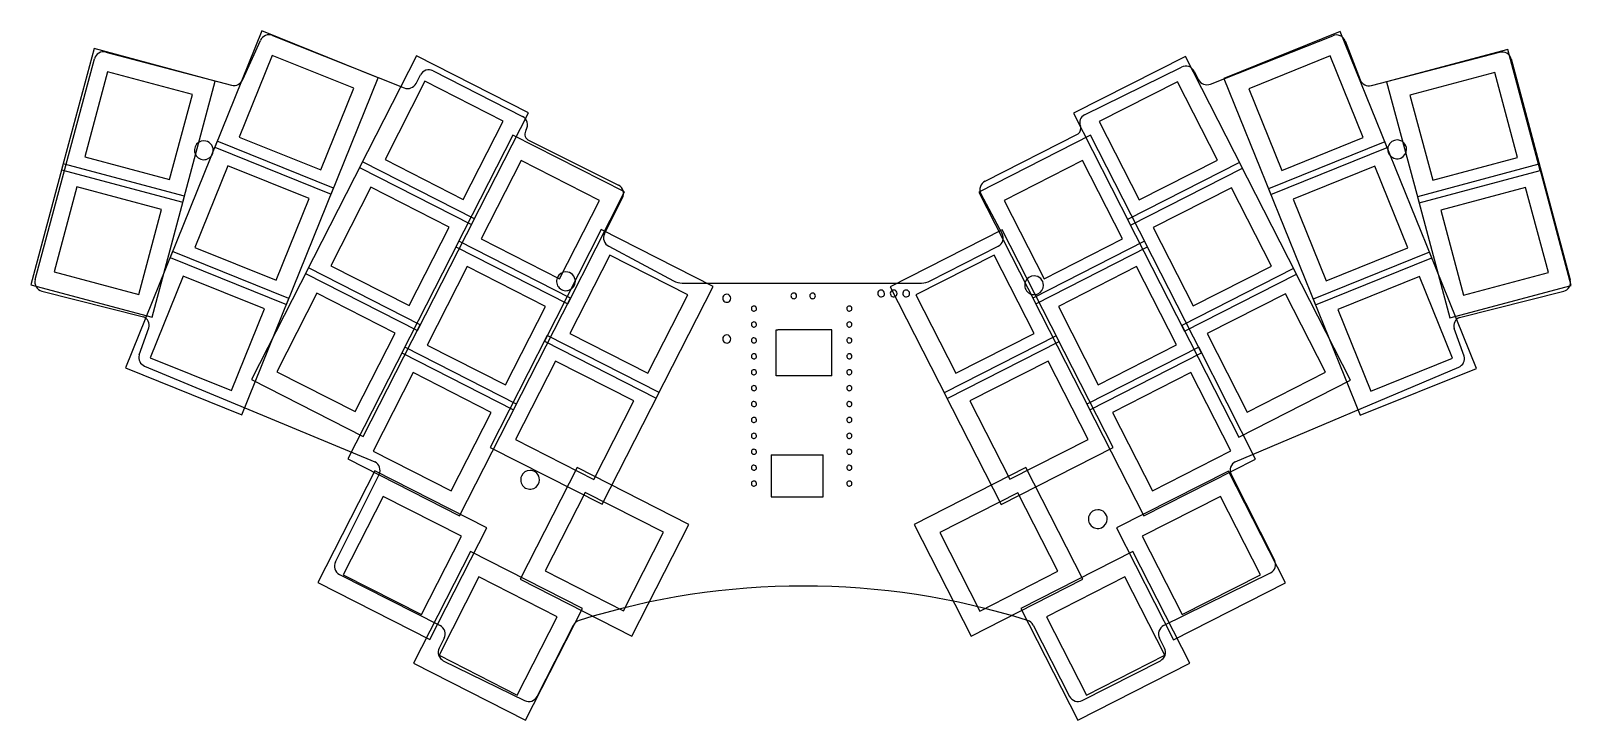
# Model space of a CAD drawing. Header units: millimetres. Extents: x 6 to 252, y 8 to 118.
import ezdxf

# ---------------------------------------------------------------- set-up
doc = ezdxf.new("R2010")
doc.units = ezdxf.units.MM
doc.layers.get('0').update_dxf_attribs({"linetype": 'CONTINUOUS'})

msp = doc.modelspace()

# ---------------------------------------------------------------- linework, layer by layer
at = {"color": 7}
for p, q in [((43.2129, 117.6387), (35.7132, 99.0764)), ((40.1875, 109.8445), (42.9996, 116.0625)), ((61.7751, 110.139), (43.2129, 117.6387)), ((44.9523, 116.8913), (65.9355, 108.5285)), ((194.5315, 109.1223), (214.064, 116.8563)), ((215.2494, 117.5389), (196.6872, 110.0393)), ((222.749, 98.9767), (215.2494, 117.5389)), ((216.0167, 116.0274), (218.4239, 109.8022)), ((7.075, 77.9163), (16.5219, 113.1726)), ((16.4722, 114.7831), (11.2906, 95.4452)), ((35.81, 109.6015), (16.4722, 114.7831)), ((18.359, 114.2332), (38.4085, 108.9575)), ((44.9002, 113.6998), (39.637, 100.6728)), ((57.89, 108.4515), (44.9002, 113.6998)), ((67.9173, 113.6517), (58.8284, 95.8138)), ((85.7553, 104.5628), (67.9173, 113.6517)), ((190.5469, 113.5476), (172.709, 104.4587)), ((199.6358, 95.7096), (190.5469, 113.5476)), ((213.627, 113.6262), (200.6371, 108.378)), ((218.8902, 100.5993), (213.627, 113.6262)), ((220.2029, 108.9153), (240.6573, 114.1981)), ((241.9739, 114.6748), (222.636, 109.4932)), ((247.1554, 95.337), (241.9739, 114.6748)), ((242.4945, 113.1375), (251.9414, 77.8812)), ((18.627, 111.0792), (14.9906, 97.5079)), ((32.1596, 107.4531), (18.627, 111.0792)), ((67.834, 109.2383), (68.5207, 110.5862)), ((70.5382, 111.2418), (84.7943, 103.9779)), ((174.4397, 104.2144), (189.9288, 111.8355)), ((191.9463, 111.18), (192.6331, 109.8321)), ((239.8867, 110.989), (226.3541, 107.3629)), ((243.5231, 97.4177), (239.8867, 110.989)), ((30.6285, 90.2637), (35.81, 109.6015)), ((52.6268, 95.4246), (57.89, 108.4515)), ((54.2755, 91.5768), (61.7751, 110.139)), ((69.2549, 109.5808), (62.8764, 97.0621)), ((81.7379, 103.2204), (69.2549, 109.5808)), ((189.2717, 109.5084), (176.7887, 103.148)), ((195.6503, 96.9898), (189.2717, 109.5084)), ((196.6872, 110.0393), (204.1868, 91.4771)), ((200.6371, 108.378), (205.9004, 95.3511)), ((222.636, 109.4932), (227.8176, 90.1554)), ((28.5232, 93.8819), (32.1596, 107.4531)), ((226.3541, 107.3629), (229.9905, 93.7917)), ((75.3594, 90.7017), (81.7379, 103.2204)), ((76.6664, 86.7249), (85.7553, 104.5628)), ((172.709, 104.4587), (181.7979, 86.6207)), ((83.2654, 100.9871), (74.1765, 83.1492)), ((101.1034, 91.8982), (83.2654, 100.9871)), ((175.4098, 100.9621), (157.5718, 91.8732)), ((158.5875, 93.623), (173.4241, 101.2011)), ((184.4987, 83.1241), (175.4098, 100.9621)), ((176.7887, 103.148), (183.1673, 90.6293)), ((36.0956, 100.0218), (28.596, 81.4595)), ((33.9849, 100.0535), (33.9849, 100.0535)), ((35.7132, 99.0764), (54.2755, 91.5768)), ((54.6578, 92.5221), (36.0956, 100.0218)), ((39.637, 100.6728), (52.6268, 95.4246)), ((85.6593, 100.2011), (100.1099, 92.9686)), ((222.3669, 99.9224), (203.8047, 92.4228)), ((204.1868, 91.4771), (222.749, 98.9767)), ((205.9004, 95.3511), (218.8902, 100.5993)), ((229.8666, 81.3602), (222.3669, 99.9224)), ((224.3141, 100.2066), (224.3141, 100.2066)), ((11.5621, 96.4127), (6.3806, 77.0749)), ((30.9, 91.2311), (11.5621, 96.4127)), ((14.9906, 97.5079), (28.5232, 93.8819)), ((37.783, 96.0829), (32.5197, 83.0559)), ((50.7728, 90.8346), (37.783, 96.0829)), ((59.2915, 96.7226), (50.2026, 78.8847)), ((77.1294, 87.6337), (59.2915, 96.7226)), ((62.8764, 97.0621), (75.3594, 90.7017)), ((84.603, 96.9161), (78.2245, 84.3975)), ((97.086, 90.5557), (84.603, 96.9161)), ((174.1346, 96.9229), (161.6516, 90.5625)), ((180.5131, 84.4042), (174.1346, 96.9229)), ((199.1728, 96.6185), (181.3348, 87.5296)), ((183.1673, 90.6293), (195.6503, 96.9898)), ((208.2617, 78.7805), (199.1728, 96.6185)), ((220.7445, 96.0097), (207.7547, 90.7615)), ((226.0077, 82.9828), (220.7445, 96.0097)), ((246.8977, 96.3189), (227.5599, 91.1374)), ((229.9905, 93.7917), (243.5231, 97.4177)), ((252.0793, 76.9811), (246.8977, 96.3189)), ((11.2906, 95.4452), (30.6285, 90.2637)), ((58.8284, 95.8138), (76.6664, 86.7249)), ((181.7979, 86.6207), (199.6358, 95.7096)), ((227.8176, 90.1554), (247.1554, 95.337)), ((13.7169, 92.7088), (10.0805, 79.1375)), ((27.2496, 89.0827), (13.7169, 92.7088)), ((25.7184, 71.8933), (30.9, 91.2311)), ((47.1582, 73.9599), (54.6578, 92.5221)), ((60.6291, 92.6516), (54.2505, 80.133)), ((73.1121, 86.2912), (60.6291, 92.6516)), ((92.0145, 74.0603), (101.1034, 91.8982)), ((97.8985, 85.2442), (100.7655, 90.9511)), ((157.5718, 91.8732), (166.6607, 74.0352)), ((157.9319, 91.6055), (161.3307, 85.2442)), ((197.8975, 92.5793), (185.4145, 86.2189)), ((204.2761, 80.0606), (197.8975, 92.5793)), ((203.8047, 92.4228), (211.3043, 73.8606)), ((227.5599, 91.1374), (232.7414, 71.7995)), ((244.8105, 92.6331), (231.2779, 89.0071)), ((248.4469, 79.0619), (244.8105, 92.6331)), ((23.6131, 75.5115), (27.2496, 89.0827)), ((45.5096, 77.8077), (50.7728, 90.8346)), ((90.7075, 78.0371), (97.086, 90.5557)), ((161.6516, 90.5625), (168.0301, 78.0438)), ((207.7547, 90.7615), (213.0179, 77.7346)), ((231.2779, 89.0071), (234.9143, 75.4358)), ((66.7335, 73.7726), (73.1121, 86.2912)), ((68.0406, 69.7958), (77.1294, 87.6337)), ((181.3348, 87.5296), (190.4237, 69.6916)), ((185.4145, 86.2189), (191.7931, 73.7002)), ((74.6396, 84.058), (65.5507, 66.22)), ((92.4776, 74.9691), (74.6396, 84.058)), ((78.2245, 84.3975), (90.7075, 78.0371)), ((97.3816, 85.8967), (88.2928, 68.0588)), ((115.2196, 76.8078), (97.3816, 85.8967)), ((161.2936, 85.8717), (143.4556, 76.7828)), ((170.3825, 68.0337), (161.2936, 85.8717)), ((184.0356, 84.0329), (166.1977, 74.944)), ((168.0301, 78.0438), (180.5131, 84.4042)), ((193.1245, 66.195), (184.0356, 84.0329)), ((28.9778, 82.4057), (21.4782, 63.8435)), ((28.596, 81.4595), (47.1582, 73.9599)), ((47.54, 74.906), (28.9778, 82.4057)), ((32.5197, 83.0559), (45.5096, 77.8077)), ((74.1765, 83.1492), (92.0145, 74.0603)), ((98.7193, 81.8258), (92.3407, 69.3071)), ((98.554, 83.2267), (108.9121, 77.6942)), ((111.2023, 75.4653), (98.7193, 81.8258)), ((160.0183, 81.8325), (147.5353, 75.4721)), ((149.8171, 77.6942), (160.6752, 83.2267)), ((166.3969, 69.3138), (160.0183, 81.8325)), ((166.6607, 74.0352), (184.4987, 83.1241)), ((229.4845, 82.3059), (210.9222, 74.8063)), ((211.3043, 73.8606), (229.8666, 81.3602)), ((213.0179, 77.7346), (226.0077, 82.9828)), ((236.9841, 63.7437), (229.4845, 82.3059)), ((10.0805, 79.1375), (23.6131, 75.5115)), ((50.6657, 79.7935), (41.5768, 61.9555)), ((50.2026, 78.8847), (68.0406, 69.7958)), ((68.5036, 70.7046), (50.6657, 79.7935)), ((54.2505, 80.133), (66.7335, 73.7726)), ((75.9772, 79.987), (69.5987, 67.4684)), ((88.4602, 73.6266), (75.9772, 79.987)), ((91.7364, 79.1405), (91.7364, 79.1405)), ((182.7604, 79.9937), (170.2774, 73.6333)), ((189.1389, 67.4751), (182.7604, 79.9937)), ((207.7986, 79.6893), (189.9606, 70.6005)), ((190.4237, 69.6916), (208.2617, 78.7805)), ((191.7931, 73.7002), (204.2761, 80.0606)), ((216.8875, 61.8514), (207.7986, 79.6893)), ((234.9143, 75.4358), (248.4469, 79.0619)), ((6.3806, 77.0749), (25.7184, 71.8933)), ((30.6651, 78.4668), (25.4019, 65.4398)), ((43.655, 73.2185), (30.6651, 78.4668)), ((106.1307, 58.9699), (115.2196, 76.8078)), ((110.274, 77.3673), (148.4552, 77.3673)), ((142.0155, 76.2472), (142.0155, 76.2472)), ((143.4556, 76.7828), (152.5445, 58.9448)), ((144.0155, 76.2472), (144.0155, 76.2472)), ((146.0155, 76.2472), (146.0155, 76.2472)), ((166.4095, 78.5131), (166.4095, 78.5131)), ((227.862, 78.3932), (214.8722, 73.145)), ((233.1253, 65.3663), (227.862, 78.3932)), ((232.7414, 71.7995), (252.0793, 76.9811)), ((8.1356, 76.0791), (24.3441, 71.9875)), ((40.0404, 56.3438), (47.54, 74.906)), ((52.0033, 75.7225), (45.6247, 63.2039)), ((64.4863, 69.3621), (52.0033, 75.7225)), ((83.3887, 57.1311), (92.4776, 74.9691)), ((104.8237, 62.9467), (111.2023, 75.4653)), ((117.3875, 75.5791), (117.3875, 75.5791)), ((128.0795, 75.7611), (128.0795, 75.7611)), ((131.0795, 75.7611), (131.0795, 75.7611)), ((147.5353, 75.4721), (153.9139, 62.9534)), ((166.1977, 74.944), (175.2866, 57.1061)), ((206.5234, 75.6501), (194.0403, 69.2897)), ((212.9019, 63.1315), (206.5234, 75.6501)), ((210.9222, 74.8063), (218.4219, 56.2441)), ((234.281, 71.8738), (250.8807, 76.0441)), ((38.3918, 60.1916), (43.655, 73.2185)), ((82.0817, 61.108), (88.4602, 73.6266)), ((121.7169, 73.6865), (121.7169, 73.6865)), ((136.9369, 73.6865), (136.9369, 73.6865)), ((170.2774, 73.6333), (176.6559, 61.1147)), ((214.8722, 73.145), (220.1354, 60.1181)), ((23.6491, 65.8741), (25.2311, 70.2085)), ((58.1077, 56.8435), (64.4863, 69.3621)), ((59.4147, 52.8666), (68.5036, 70.7046)), ((88.7558, 68.9676), (79.6669, 51.1297)), ((106.5938, 59.8787), (88.7558, 68.9676)), ((92.3407, 69.3071), (104.8237, 62.9467)), ((117.3875, 69.0791), (117.3875, 69.0791)), ((121.7169, 71.1465), (121.7169, 71.1465)), ((125.2615, 62.5351), (125.2615, 69.9011)), ((125.2615, 69.9011), (125.5155, 69.9011)), ((134.1515, 69.9011), (125.5155, 69.9011)), ((134.1515, 62.5351), (134.1515, 69.9011)), ((136.9369, 71.1465), (136.9369, 71.1465)), ((169.9194, 68.9426), (152.0814, 59.8537)), ((153.9139, 62.9534), (166.3969, 69.3138)), ((179.0083, 51.1046), (169.9194, 68.9426)), ((189.9606, 70.6005), (199.0495, 52.7625)), ((194.0403, 69.2897), (200.4189, 56.7711)), ((235.0194, 65.7089), (233.394, 70.0948)), ((66.0138, 67.1289), (56.9249, 49.2909)), ((83.8517, 58.04), (66.0138, 67.1289)), ((69.5987, 67.4684), (82.0817, 61.108)), ((88.2928, 68.0588), (106.1307, 58.9699)), ((121.7169, 68.6065), (121.7169, 68.6065)), ((136.9369, 68.6065), (136.9369, 68.6065)), ((152.5445, 58.9448), (170.3825, 68.0337)), ((192.6614, 67.1038), (174.8235, 58.0149)), ((176.6559, 61.1147), (189.1389, 67.4751)), ((201.7503, 49.2659), (192.6614, 67.1038)), ((24.5361, 64.0951), (61.2699, 48.824)), ((25.4019, 65.4398), (38.3918, 60.1916)), ((65.5507, 66.22), (83.3887, 57.1311)), ((90.0934, 64.8966), (83.7149, 52.378)), ((102.5764, 58.5362), (90.0934, 64.8966)), ((121.7169, 66.0665), (121.7169, 66.0665)), ((136.9369, 66.0665), (136.9369, 66.0665)), ((168.6442, 64.9034), (156.1612, 58.543)), ((175.0227, 52.3847), (168.6442, 64.9034)), ((175.2866, 57.1061), (193.1245, 66.195)), ((198.4988, 48.833), (234.1324, 63.9299)), ((220.1354, 60.1181), (233.1253, 65.3663)), ((21.4782, 63.8435), (40.0404, 56.3438)), ((41.5768, 61.9555), (59.4147, 52.8666)), ((45.6247, 63.2039), (58.1077, 56.8435)), ((67.3514, 63.0579), (60.9728, 50.5392)), ((79.8344, 56.6975), (67.3514, 63.0579)), ((121.7169, 63.5265), (121.7169, 63.5265)), ((134.1515, 62.5351), (125.2615, 62.5351)), ((136.9369, 63.5265), (136.9369, 63.5265)), ((191.3862, 63.0646), (178.9032, 56.7042)), ((197.7648, 50.546), (191.3862, 63.0646)), ((199.0495, 52.7625), (216.8875, 61.8514)), ((200.4189, 56.7711), (212.9019, 63.1315)), ((218.4219, 56.2441), (236.9841, 63.7437)), ((97.5049, 42.0408), (106.5938, 59.8787)), ((121.7169, 60.9865), (121.7169, 60.9865)), ((136.9369, 60.9865), (136.9369, 60.9865)), ((152.0814, 59.8537), (161.1703, 42.0157)), ((73.4558, 44.1788), (79.8344, 56.6975)), ((74.7629, 40.202), (83.8517, 58.04)), ((96.1979, 46.0176), (102.5764, 58.5362)), ((121.7169, 58.4465), (121.7169, 58.4465)), ((136.9369, 58.4465), (136.9369, 58.4465)), ((156.1612, 58.543), (162.5397, 46.0243)), ((174.8235, 58.0149), (183.9124, 40.177)), ((178.9032, 56.7042), (185.2818, 44.1856)), ((121.7169, 55.9065), (121.7169, 55.9065)), ((136.9369, 55.9065), (136.9369, 55.9065)), ((83.7149, 52.378), (96.1979, 46.0176)), ((121.7169, 53.3665), (121.7169, 53.3665)), ((136.9369, 53.3665), (136.9369, 53.3665)), ((162.5397, 46.0243), (175.0227, 52.3847)), ((56.9249, 49.2909), (74.7629, 40.202)), ((60.9728, 50.5392), (73.4558, 44.1788)), ((79.6669, 51.1297), (97.5049, 42.0408)), ((121.7169, 50.8265), (121.7169, 50.8265)), ((124.4932, 49.9511), (132.7655, 49.9511)), ((124.4932, 49.9511), (124.4932, 43.2311)), ((132.7655, 43.2311), (132.7655, 49.9511)), ((136.9369, 50.8265), (136.9369, 50.8265)), ((161.1703, 42.0157), (179.0083, 51.1046)), ((183.9124, 40.177), (201.7503, 49.2659)), ((185.2818, 44.1856), (197.7648, 50.546)), ((61.2583, 47.3703), (52.1694, 29.5323)), ((54.9653, 32.8526), (61.9254, 46.8065)), ((79.0962, 38.2814), (61.2583, 47.3703)), ((93.5112, 47.9055), (84.4223, 30.0676)), ((86.0155, 47.4511), (86.0155, 47.4511)), ((111.3492, 38.8166), (93.5112, 47.9055)), ((121.7169, 48.2865), (121.7169, 48.2865)), ((136.9369, 48.2865), (136.9369, 48.2865)), ((165.1087, 47.9098), (147.2708, 38.8209)), ((174.1976, 30.0718), (165.1087, 47.9098)), ((197.4169, 47.3452), (179.579, 38.2563)), ((206.5058, 29.5073), (197.4169, 47.3452)), ((197.8433, 46.8155), (204.764, 33.1026)), ((121.7169, 45.7465), (121.7169, 45.7465)), ((136.9369, 45.7465), (136.9369, 45.7465)), ((62.5959, 43.2993), (56.2173, 30.7806)), ((75.0789, 36.9389), (62.5959, 43.2993)), ((94.8182, 43.9287), (88.4397, 31.41)), ((107.3012, 37.5683), (94.8182, 43.9287)), ((124.4932, 43.2311), (132.7655, 43.2311)), ((163.8335, 43.8706), (151.3505, 37.5102)), ((170.2121, 31.3519), (163.8335, 43.8706)), ((196.1417, 43.306), (183.6587, 36.9456)), ((202.5203, 30.7874), (196.1417, 43.306)), ((176.5695, 41.1751), (176.5695, 41.1751)), ((68.7003, 24.4202), (75.0789, 36.9389)), ((70.0073, 20.4434), (79.0962, 38.2814)), ((100.9227, 25.0496), (107.3012, 37.5683)), ((102.2603, 20.9787), (111.3492, 38.8166)), ((147.2708, 38.8209), (156.3597, 20.9829)), ((151.3505, 37.5102), (157.7291, 24.9915)), ((179.579, 38.2563), (188.6679, 20.4184)), ((183.6587, 36.9456), (190.0373, 24.427)), ((76.531, 34.5122), (67.4421, 16.6742)), ((94.3689, 25.4233), (76.531, 34.5122)), ((182.1443, 34.4871), (164.3063, 25.3982)), ((191.2332, 16.6492), (182.1443, 34.4871)), ((52.1694, 29.5323), (70.0073, 20.4434)), ((55.6208, 30.8351), (71.6589, 22.6633)), ((56.2173, 30.7806), (68.7003, 24.4202)), ((77.8686, 30.4412), (71.49, 17.9225)), ((90.3516, 24.0808), (77.8686, 30.4412)), ((84.4223, 30.0676), (102.2603, 20.9787)), ((88.4397, 31.41), (100.9227, 25.0496)), ((156.3597, 20.9829), (174.1976, 30.0718)), ((157.7291, 24.9915), (170.2121, 31.3519)), ((180.869, 30.4479), (168.386, 24.0875)), ((187.2476, 17.9293), (180.869, 30.4479)), ((187.0703, 22.6633), (204.1084, 31.0851)), ((188.6679, 20.4184), (206.5058, 29.5073)), ((190.0373, 24.427), (202.5203, 30.7874)), ((85.28, 7.5853), (94.3689, 25.4233)), ((164.3063, 25.3982), (173.3952, 7.5603)), ((83.973, 11.5621), (90.3516, 24.0808)), ((87.1671, 11.3687), (92.9641, 22.746)), ((166.2651, 22.746), (172.0622, 11.3687)), ((168.386, 24.0875), (174.7646, 11.5689)), ((72.3144, 20.6458), (71.5199, 19.0866)), ((187.2093, 19.0866), (186.4148, 20.6458)), ((71.49, 17.9225), (83.973, 11.5621)), ((174.7646, 11.5689), (187.2476, 17.9293)), ((67.4421, 16.6742), (85.28, 7.5853)), ((72.1755, 17.0691), (85.1496, 10.7132)), ((173.3952, 7.5603), (191.2332, 16.6492)), ((174.0797, 10.7132), (186.5537, 17.0691))]:
    msp.add_line(p, q, dxfattribs=at)
for points in [[(44.9523, 116.8914), (44.184183, 117.20168), (43.309963, 116.830584), (42.9996, 116.0625)], [(215.21204, 116.846313), (214.845829, 117.001765), (214.43286, 117.005358), (214.064, 116.8563)], [(216.0167, 116.0274), (215.8677, 116.396284), (215.578251, 116.69086), (215.21204, 116.846313)], [(18.359, 114.2332), (17.558825, 114.447606), (16.73634, 113.972766), (16.5219, 113.1726)], [(242.4945, 113.1375), (242.280014, 113.93768), (241.4575, 114.41251), (240.6573, 114.1981)], [(69.393668, 111.331846), (69.015312, 111.208896), (68.701295, 110.940679), (68.5207, 110.5862)], [(70.5382, 111.2418), (70.183726, 111.422405), (69.772024, 111.454795), (69.393668, 111.331846)], [(191.073367, 111.925634), (190.694988, 112.048566), (190.283272, 112.016143), (189.9288, 111.8355)], [(191.9464, 111.18), (191.765787, 111.534488), (191.451745, 111.802703), (191.073367, 111.925634)], [(38.4084, 108.9575), (39.140349, 108.761332), (39.903652, 109.141889), (40.1875, 109.8445)], [(65.9355, 108.5285), (66.65665, 108.23715), (67.480871, 108.545305), (67.834, 109.2383)], [(192.6331, 109.832), (192.986225, 109.139058), (193.810404, 108.830945), (194.5315, 109.1223)], [(218.4239, 109.8022), (218.707781, 109.099676), (219.471009, 108.719177), (220.2029, 108.9153)], [(85.564218, 103.032873), (85.451967, 103.442174), (85.172468, 103.785243), (84.7943, 103.9779)], [(174.4398, 104.2144), (173.789374, 103.882988), (173.50719, 103.104117), (173.7944, 102.433)], [(85.3842, 101.8273), (85.032772, 101.297491), (85.15316, 100.585836), (85.6593, 100.2011)], [(85.3841, 101.8273), (85.611081, 102.185919), (85.676468, 102.623572), (85.564218, 103.032873)], [(173.4241, 101.2011), (173.828136, 101.468944), (173.983792, 101.986776), (173.7944, 102.433)], [(32.599081, 99.127525), (32.366909, 98.567014), (32.495243, 97.921837), (32.92424, 97.49284)], [(33.9849, 100.0535), (33.378207, 100.0535), (32.831252, 99.688037), (32.599081, 99.127525)], [(35.04556, 99.61416), (34.764256, 99.895465), (34.382725, 100.0535), (33.9849, 100.0535)], [(34.558925, 97.167681), (35.119437, 97.399852), (35.4849, 97.946807), (35.4849, 98.5535)], [(35.4849, 98.5535), (35.4849, 98.951325), (35.326865, 99.332856), (35.04556, 99.61416)], [(222.928281, 99.280625), (222.696109, 98.720114), (222.824443, 98.074937), (223.25344, 97.64594)], [(224.3141, 100.2066), (223.707407, 100.2066), (223.160452, 99.841137), (222.928281, 99.280625)], [(225.37476, 99.76726), (225.093456, 100.048565), (224.711925, 100.2066), (224.3141, 100.2066)], [(224.888125, 97.320781), (225.448637, 97.552952), (225.8141, 98.099907), (225.8141, 98.7066)], [(225.8141, 98.7066), (225.8141, 99.104425), (225.656065, 99.485956), (225.37476, 99.76726)], [(32.92424, 97.49284), (33.353237, 97.063843), (33.998414, 96.935509), (34.558925, 97.167681)], [(223.25344, 97.64594), (223.682437, 97.216943), (224.327614, 97.088609), (224.888125, 97.320781)], [(158.5875, 93.623), (158.233002, 93.442425), (157.964767, 93.128408), (157.841815, 92.750045)], [(100.7655, 90.951), (101.141538, 91.689189), (100.848032, 92.59245), (100.1099, 92.9686)], [(157.841815, 92.750045), (157.718863, 92.371681), (157.751268, 91.959969), (157.9319, 91.6055)], [(97.8985, 85.2442), (97.717861, 84.889743), (97.685441, 84.478041), (97.808374, 84.099679)], [(97.808374, 84.099679), (97.931306, 83.721317), (98.199519, 83.407293), (98.554, 83.2267)], [(160.6752, 83.2267), (161.413282, 83.602846), (161.706745, 84.506067), (161.3307, 85.2442)], [(91.7364, 79.1405), (91.129707, 79.1405), (90.582752, 78.775037), (90.350581, 78.214525)], [(92.79706, 78.70116), (92.515756, 78.982465), (92.134225, 79.1405), (91.7364, 79.1405)], [(93.2364, 77.6405), (93.2364, 78.038325), (93.078365, 78.419856), (92.79706, 78.70116)], [(7.0749, 77.9163), (6.971912, 77.532014), (7.025808, 77.122555), (7.22473, 76.778008)], [(7.22473, 76.778008), (7.423653, 76.433462), (7.751305, 76.182055), (8.1356, 76.0791)], [(90.350581, 78.214525), (90.118409, 77.654014), (90.246743, 77.008837), (90.67574, 76.57984)], [(90.67574, 76.57984), (91.104737, 76.150843), (91.749914, 76.022509), (92.310425, 76.254681)], [(92.310425, 76.254681), (92.870937, 76.486852), (93.2364, 77.033807), (93.2364, 77.6405)], [(108.9121, 77.6943), (109.333907, 77.479371), (109.800591, 77.367317), (110.274, 77.3673)], [(142.0155, 76.2472), (141.794623, 76.2472), (141.595495, 76.114147), (141.510969, 75.910083)], [(142.401651, 76.087251), (142.299237, 76.189665), (142.160335, 76.2472), (142.0155, 76.2472)], [(144.0155, 76.2472), (143.794623, 76.2472), (143.595495, 76.114147), (143.510969, 75.910083)], [(144.401651, 76.087251), (144.299237, 76.189665), (144.160335, 76.2472), (144.0155, 76.2472)], [(146.0155, 76.2472), (145.794623, 76.2472), (145.595495, 76.114147), (145.510969, 75.910083)], [(146.401651, 76.087251), (146.299237, 76.189665), (146.160335, 76.2472), (146.0155, 76.2472)], [(148.4552, 77.3673), (148.928602, 77.367271), (149.39529, 77.479291), (149.8171, 77.6942)], [(165.023681, 77.587125), (164.791509, 77.026614), (164.919843, 76.381437), (165.34884, 75.95244)], [(166.4095, 78.5131), (165.802807, 78.5131), (165.255852, 78.147637), (165.023681, 77.587125)], [(167.47016, 78.07376), (167.188856, 78.355065), (166.807325, 78.5131), (166.4095, 78.5131)], [(166.983525, 75.627281), (167.544037, 75.859452), (167.9095, 76.406407), (167.9095, 77.0131)], [(167.9095, 77.0131), (167.9095, 77.410925), (167.751465, 77.792456), (167.47016, 78.07376)], [(250.8807, 76.0441), (251.264973, 76.147056), (251.592607, 76.398448), (251.791527, 76.742971)], [(251.791527, 76.742971), (251.990447, 77.087494), (252.044358, 77.496928), (251.9414, 77.8812)], [(116.786978, 75.177844), (116.686371, 74.934956), (116.741982, 74.655379), (116.927881, 74.469481)], [(117.3875, 75.5791), (117.1246, 75.5791), (116.887586, 75.420733), (116.786978, 75.177844)], [(116.927881, 74.469481), (117.113779, 74.283582), (117.393356, 74.227971), (117.636244, 74.328578)], [(118.0375, 74.9291), (118.0375, 75.288085), (117.746485, 75.5791), (117.3875, 75.5791)], [(117.636244, 74.328578), (117.879133, 74.429186), (118.0375, 74.6662), (118.0375, 74.9291)], [(127.663754, 75.483308), (127.594103, 75.315154), (127.632603, 75.121601), (127.761302, 74.992902)], [(128.0795, 75.7611), (127.897492, 75.7611), (127.733406, 75.651461), (127.663754, 75.483308)], [(127.761302, 74.992902), (127.890001, 74.864203), (128.083554, 74.825703), (128.251708, 74.895354)], [(128.5295, 75.3111), (128.5295, 75.559628), (128.328028, 75.7611), (128.0795, 75.7611)], [(128.251708, 74.895354), (128.419861, 74.965006), (128.5295, 75.129092), (128.5295, 75.3111)], [(130.663754, 75.483308), (130.594103, 75.315154), (130.632603, 75.121601), (130.761302, 74.992902)], [(131.0795, 75.7611), (130.897492, 75.7611), (130.733406, 75.651461), (130.663754, 75.483308)], [(130.761302, 74.992902), (130.890001, 74.864203), (131.083554, 74.825703), (131.251708, 74.895354)], [(131.397698, 75.629298), (131.313307, 75.713689), (131.198847, 75.7611), (131.0795, 75.7611)], [(131.251708, 74.895354), (131.419861, 74.965006), (131.5295, 75.129092), (131.5295, 75.3111)], [(131.5295, 75.3111), (131.5295, 75.430447), (131.482089, 75.544907), (131.397698, 75.629298)], [(141.510969, 75.910083), (141.426443, 75.70602), (141.473165, 75.471132), (141.629349, 75.314949)], [(141.629349, 75.314949), (141.785532, 75.158765), (142.02042, 75.112043), (142.224483, 75.196569)], [(142.224483, 75.196569), (142.428547, 75.281095), (142.5616, 75.480223), (142.5616, 75.7011)], [(142.5616, 75.7011), (142.5616, 75.845935), (142.504065, 75.984837), (142.401651, 76.087251)], [(143.510969, 75.910083), (143.426443, 75.70602), (143.473165, 75.471132), (143.629349, 75.314949)], [(143.629349, 75.314949), (143.785532, 75.158765), (144.02042, 75.112043), (144.224483, 75.196569)], [(144.224483, 75.196569), (144.428547, 75.281095), (144.5616, 75.480223), (144.5616, 75.7011)], [(144.5616, 75.7011), (144.5616, 75.845935), (144.504065, 75.984837), (144.401651, 76.087251)], [(145.510969, 75.910083), (145.426443, 75.70602), (145.473165, 75.471132), (145.629349, 75.314949)], [(145.629349, 75.314949), (145.785532, 75.158765), (146.02042, 75.112043), (146.224483, 75.196569)], [(146.224483, 75.196569), (146.428547, 75.281095), (146.5616, 75.480223), (146.5616, 75.7011)], [(146.5616, 75.7011), (146.5616, 75.845935), (146.504065, 75.984837), (146.401651, 76.087251)], [(165.34884, 75.95244), (165.777837, 75.523443), (166.423014, 75.395109), (166.983525, 75.627281)], [(25.2311, 70.2085), (25.42721, 70.940417), (25.046663, 71.703657), (24.3441, 71.9875)], [(121.341435, 73.435623), (121.278532, 73.283761), (121.313302, 73.108961), (121.429532, 72.992732)], [(121.7169, 73.6865), (121.552527, 73.6865), (121.404338, 73.587484), (121.341435, 73.435623)], [(121.429532, 72.992732), (121.545761, 72.876502), (121.720561, 72.841732), (121.872423, 72.904635)], [(122.004268, 73.567468), (121.928053, 73.643683), (121.824684, 73.6865), (121.7169, 73.6865)], [(121.872423, 72.904635), (122.024284, 72.967538), (122.1233, 73.115727), (122.1233, 73.2801)], [(122.1233, 73.2801), (122.1233, 73.387884), (122.080483, 73.491253), (122.004268, 73.567468)], [(136.561435, 73.435623), (136.498532, 73.283761), (136.533302, 73.108961), (136.649532, 72.992732)], [(136.9369, 73.6865), (136.772527, 73.6865), (136.624338, 73.587484), (136.561435, 73.435623)], [(136.649532, 72.992732), (136.765761, 72.876502), (136.940561, 72.841732), (137.092423, 72.904635)], [(137.224268, 73.567468), (137.148053, 73.643683), (137.044684, 73.6865), (136.9369, 73.6865)], [(137.092423, 72.904635), (137.244284, 72.967538), (137.3433, 73.115727), (137.3433, 73.2801)], [(137.3433, 73.2801), (137.3433, 73.387884), (137.300483, 73.491253), (137.224268, 73.567468)], [(234.281, 71.8739), (233.578389, 71.590052), (233.197832, 70.826749), (233.394, 70.0948)], [(117.3875, 69.0791), (117.1246, 69.0791), (116.887586, 68.920733), (116.786978, 68.677844)], [(118.0375, 68.4291), (118.0375, 68.788085), (117.746485, 69.0791), (117.3875, 69.0791)], [(121.341435, 70.895623), (121.278532, 70.743761), (121.313302, 70.568961), (121.429532, 70.452732)], [(121.7169, 71.1465), (121.552527, 71.1465), (121.404338, 71.047484), (121.341435, 70.895623)], [(121.429532, 70.452732), (121.545761, 70.336502), (121.720561, 70.301732), (121.872423, 70.364635)], [(122.004268, 71.027468), (121.928053, 71.103683), (121.824684, 71.1465), (121.7169, 71.1465)], [(121.872423, 70.364635), (122.024284, 70.427538), (122.1233, 70.575727), (122.1233, 70.7401)], [(122.1233, 70.7401), (122.1233, 70.847884), (122.080483, 70.951253), (122.004268, 71.027468)], [(136.561435, 70.895623), (136.498532, 70.743761), (136.533302, 70.568961), (136.649532, 70.452732)], [(136.9369, 71.1465), (136.772527, 71.1465), (136.624338, 71.047484), (136.561435, 70.895623)], [(136.649532, 70.452732), (136.765761, 70.336502), (136.940561, 70.301732), (137.092423, 70.364635)], [(137.224268, 71.027468), (137.148053, 71.103683), (137.044684, 71.1465), (136.9369, 71.1465)], [(137.092423, 70.364635), (137.244284, 70.427538), (137.3433, 70.575727), (137.3433, 70.7401)], [(137.3433, 70.7401), (137.3433, 70.847884), (137.300483, 70.951253), (137.224268, 71.027468)], [(116.786978, 68.677844), (116.686371, 68.434956), (116.741982, 68.155379), (116.927881, 67.969481)], [(116.927881, 67.969481), (117.113779, 67.783582), (117.393356, 67.727971), (117.636244, 67.828578)], [(117.636244, 67.828578), (117.879133, 67.929186), (118.0375, 68.1662), (118.0375, 68.4291)], [(121.341435, 68.355623), (121.278532, 68.203761), (121.313302, 68.028961), (121.429532, 67.912732)], [(121.7169, 68.6065), (121.552527, 68.6065), (121.404338, 68.507484), (121.341435, 68.355623)], [(121.429532, 67.912732), (121.545761, 67.796502), (121.720561, 67.761732), (121.872423, 67.824635)], [(122.004268, 68.487468), (121.928053, 68.563683), (121.824684, 68.6065), (121.7169, 68.6065)], [(121.872423, 67.824635), (122.024284, 67.887538), (122.1233, 68.035727), (122.1233, 68.2001)], [(122.1233, 68.2001), (122.1233, 68.307884), (122.080483, 68.411253), (122.004268, 68.487468)], [(136.561435, 68.355623), (136.498532, 68.203761), (136.533302, 68.028961), (136.649532, 67.912732)], [(136.9369, 68.6065), (136.772527, 68.6065), (136.624338, 68.507484), (136.561435, 68.355623)], [(136.649532, 67.912732), (136.765761, 67.796502), (136.940561, 67.761732), (137.092423, 67.824635)], [(137.224268, 68.487468), (137.148053, 68.563683), (137.044684, 68.6065), (136.9369, 68.6065)], [(137.092423, 67.824635), (137.244284, 67.887538), (137.3433, 68.035727), (137.3433, 68.2001)], [(137.3433, 68.2001), (137.3433, 68.307884), (137.300483, 68.411253), (137.224268, 68.487468)], [(23.6492, 65.8741), (23.45303, 65.142205), (23.833544, 64.378945), (24.5361, 64.0951)], [(121.341435, 65.815623), (121.278532, 65.663761), (121.313302, 65.488961), (121.429532, 65.372732)], [(121.7169, 66.0665), (121.552527, 66.0665), (121.404338, 65.967484), (121.341435, 65.815623)], [(121.429532, 65.372732), (121.545761, 65.256502), (121.720561, 65.221732), (121.872423, 65.284635)], [(122.004268, 65.947468), (121.928053, 66.023683), (121.824684, 66.0665), (121.7169, 66.0665)], [(121.872423, 65.284635), (122.024284, 65.347538), (122.1233, 65.495727), (122.1233, 65.6601)], [(122.1233, 65.6601), (122.1233, 65.767884), (122.080483, 65.871253), (122.004268, 65.947468)], [(136.561435, 65.815623), (136.498532, 65.663761), (136.533302, 65.488961), (136.649532, 65.372732)], [(136.9369, 66.0665), (136.772527, 66.0665), (136.624338, 65.967484), (136.561435, 65.815623)], [(136.649532, 65.372732), (136.765761, 65.256502), (136.940561, 65.221732), (137.092423, 65.284635)], [(137.224268, 65.947468), (137.148053, 66.023683), (137.044684, 66.0665), (136.9369, 66.0665)], [(137.092423, 65.284635), (137.244284, 65.347538), (137.3433, 65.495727), (137.3433, 65.6601)], [(137.3433, 65.6601), (137.3433, 65.767884), (137.300483, 65.871253), (137.224268, 65.947468)], [(234.1324, 63.93), (234.834916, 64.213839), (235.215453, 64.977014), (235.0194, 65.7089)], [(121.341435, 63.275623), (121.278532, 63.123761), (121.313302, 62.948961), (121.429532, 62.832732)], [(121.7169, 63.5265), (121.552527, 63.5265), (121.404338, 63.427484), (121.341435, 63.275623)], [(121.429532, 62.832732), (121.545761, 62.716502), (121.720561, 62.681732), (121.872423, 62.744635)], [(122.004268, 63.407468), (121.928053, 63.483683), (121.824684, 63.5265), (121.7169, 63.5265)], [(121.872423, 62.744635), (122.024284, 62.807538), (122.1233, 62.955727), (122.1233, 63.1201)], [(122.1233, 63.1201), (122.1233, 63.227884), (122.080483, 63.331253), (122.004268, 63.407468)], [(136.561435, 63.275623), (136.498532, 63.123761), (136.533302, 62.948961), (136.649532, 62.832732)], [(136.9369, 63.5265), (136.772527, 63.5265), (136.624338, 63.427484), (136.561435, 63.275623)], [(136.649532, 62.832732), (136.765761, 62.716502), (136.940561, 62.681732), (137.092423, 62.744635)], [(137.224268, 63.407468), (137.148053, 63.483683), (137.044684, 63.5265), (136.9369, 63.5265)], [(137.092423, 62.744635), (137.244284, 62.807538), (137.3433, 62.955727), (137.3433, 63.1201)], [(137.3433, 63.1201), (137.3433, 63.227884), (137.300483, 63.331253), (137.224268, 63.407468)], [(121.341435, 60.735623), (121.278532, 60.583761), (121.313302, 60.408961), (121.429532, 60.292732)], [(121.7169, 60.9865), (121.552527, 60.9865), (121.404338, 60.887484), (121.341435, 60.735623)], [(121.429532, 60.292732), (121.545761, 60.176502), (121.720561, 60.141732), (121.872423, 60.204635)], [(122.004268, 60.867468), (121.928053, 60.943683), (121.824684, 60.9865), (121.7169, 60.9865)], [(121.872423, 60.204635), (122.024284, 60.267538), (122.1233, 60.415727), (122.1233, 60.5801)], [(122.1233, 60.5801), (122.1233, 60.687884), (122.080483, 60.791253), (122.004268, 60.867468)], [(136.561435, 60.735623), (136.498532, 60.583761), (136.533302, 60.408961), (136.649532, 60.292732)], [(136.9369, 60.9865), (136.772527, 60.9865), (136.624338, 60.887484), (136.561435, 60.735623)], [(136.649532, 60.292732), (136.765761, 60.176502), (136.940561, 60.141732), (137.092423, 60.204635)], [(137.224268, 60.867468), (137.148053, 60.943683), (137.044684, 60.9865), (136.9369, 60.9865)], [(137.092423, 60.204635), (137.244284, 60.267538), (137.3433, 60.415727), (137.3433, 60.5801)], [(137.3433, 60.5801), (137.3433, 60.687884), (137.300483, 60.791253), (137.224268, 60.867468)], [(121.341435, 58.195623), (121.278532, 58.043761), (121.313302, 57.868961), (121.429532, 57.752732)], [(121.7169, 58.4465), (121.552527, 58.4465), (121.404338, 58.347484), (121.341435, 58.195623)], [(121.429532, 57.752732), (121.545761, 57.636502), (121.720561, 57.601732), (121.872423, 57.664635)], [(122.004268, 58.327468), (121.928053, 58.403683), (121.824684, 58.4465), (121.7169, 58.4465)], [(121.872423, 57.664635), (122.024284, 57.727538), (122.1233, 57.875727), (122.1233, 58.0401)], [(122.1233, 58.0401), (122.1233, 58.147884), (122.080483, 58.251253), (122.004268, 58.327468)], [(136.561435, 58.195623), (136.498532, 58.043761), (136.533302, 57.868961), (136.649532, 57.752732)], [(136.9369, 58.4465), (136.772527, 58.4465), (136.624338, 58.347484), (136.561435, 58.195623)], [(136.649532, 57.752732), (136.765761, 57.636502), (136.940561, 57.601732), (137.092423, 57.664635)], [(137.224268, 58.327468), (137.148053, 58.403683), (137.044684, 58.4465), (136.9369, 58.4465)], [(137.092423, 57.664635), (137.244284, 57.727538), (137.3433, 57.875727), (137.3433, 58.0401)], [(137.3433, 58.0401), (137.3433, 58.147884), (137.300483, 58.251253), (137.224268, 58.327468)], [(121.341435, 55.655623), (121.278532, 55.503761), (121.313302, 55.328961), (121.429532, 55.212732)], [(121.7169, 55.9065), (121.552527, 55.9065), (121.404338, 55.807484), (121.341435, 55.655623)], [(121.429532, 55.212732), (121.545761, 55.096502), (121.720561, 55.061732), (121.872423, 55.124635)], [(122.004268, 55.787468), (121.928053, 55.863683), (121.824684, 55.9065), (121.7169, 55.9065)], [(121.872423, 55.124635), (122.024284, 55.187538), (122.1233, 55.335727), (122.1233, 55.5001)], [(122.1233, 55.5001), (122.1233, 55.607884), (122.080483, 55.711253), (122.004268, 55.787468)], [(136.561435, 55.655623), (136.498532, 55.503761), (136.533302, 55.328961), (136.649532, 55.212732)], [(136.9369, 55.9065), (136.772527, 55.9065), (136.624338, 55.807484), (136.561435, 55.655623)], [(136.649532, 55.212732), (136.765761, 55.096502), (136.940561, 55.061732), (137.092423, 55.124635)], [(137.224268, 55.787468), (137.148053, 55.863683), (137.044684, 55.9065), (136.9369, 55.9065)], [(137.092423, 55.124635), (137.244284, 55.187538), (137.3433, 55.335727), (137.3433, 55.5001)], [(137.3433, 55.5001), (137.3433, 55.607884), (137.300483, 55.711253), (137.224268, 55.787468)], [(121.341435, 53.115623), (121.278532, 52.963761), (121.313302, 52.788961), (121.429532, 52.672732)], [(121.7169, 53.3665), (121.552527, 53.3665), (121.404338, 53.267484), (121.341435, 53.115623)], [(121.429532, 52.672732), (121.545761, 52.556502), (121.720561, 52.521732), (121.872423, 52.584635)], [(122.004268, 53.247468), (121.928053, 53.323683), (121.824684, 53.3665), (121.7169, 53.3665)], [(121.872423, 52.584635), (122.024284, 52.647538), (122.1233, 52.795727), (122.1233, 52.9601)], [(122.1233, 52.9601), (122.1233, 53.067884), (122.080483, 53.171253), (122.004268, 53.247468)], [(136.561435, 53.115623), (136.498532, 52.963761), (136.533302, 52.788961), (136.649532, 52.672732)], [(136.9369, 53.3665), (136.772527, 53.3665), (136.624338, 53.267484), (136.561435, 53.115623)], [(136.649532, 52.672732), (136.765761, 52.556502), (136.940561, 52.521732), (137.092423, 52.584635)], [(137.224268, 53.247468), (137.148053, 53.323683), (137.044684, 53.3665), (136.9369, 53.3665)], [(137.092423, 52.584635), (137.244284, 52.647538), (137.3433, 52.795727), (137.3433, 52.9601)], [(137.3433, 52.9601), (137.3433, 53.067884), (137.300483, 53.171253), (137.224268, 53.247468)], [(121.341435, 50.575623), (121.278532, 50.423761), (121.313302, 50.248961), (121.429532, 50.132732)], [(121.7169, 50.8265), (121.552527, 50.8265), (121.404338, 50.727484), (121.341435, 50.575623)], [(121.429532, 50.132732), (121.545761, 50.016502), (121.720561, 49.981732), (121.872423, 50.044635)], [(122.004268, 50.707468), (121.928053, 50.783683), (121.824684, 50.8265), (121.7169, 50.8265)], [(121.872423, 50.044635), (122.024284, 50.107538), (122.1233, 50.255727), (122.1233, 50.4201)], [(122.1233, 50.4201), (122.1233, 50.527884), (122.080483, 50.631253), (122.004268, 50.707468)], [(136.561435, 50.575623), (136.498532, 50.423761), (136.533302, 50.248961), (136.649532, 50.132732)], [(136.9369, 50.8265), (136.772527, 50.8265), (136.624338, 50.727484), (136.561435, 50.575623)], [(136.649532, 50.132732), (136.765761, 50.016502), (136.940561, 49.981732), (137.092423, 50.044635)], [(137.224268, 50.707468), (137.148053, 50.783683), (137.044684, 50.8265), (136.9369, 50.8265)], [(137.092423, 50.044635), (137.244284, 50.107538), (137.3433, 50.255727), (137.3433, 50.4201)], [(137.3433, 50.4201), (137.3433, 50.527884), (137.300483, 50.631253), (137.224268, 50.707468)], [(61.9254, 46.8065), (62.301445, 47.544633), (62.007982, 48.447854), (61.2699, 48.824)], [(86.0155, 47.4511), (85.408807, 47.4511), (84.861852, 47.085637), (84.629681, 46.525125)], [(87.07616, 47.01176), (86.794856, 47.293065), (86.413325, 47.4511), (86.0155, 47.4511)], [(87.5155, 45.9511), (87.5155, 46.348925), (87.357465, 46.730456), (87.07616, 47.01176)], [(121.341435, 48.035623), (121.278532, 47.883761), (121.313302, 47.708961), (121.429532, 47.592732)], [(121.7169, 48.2865), (121.552527, 48.2865), (121.404338, 48.187484), (121.341435, 48.035623)], [(121.429532, 47.592732), (121.545761, 47.476502), (121.720561, 47.441732), (121.872423, 47.504635)], [(122.004268, 48.167468), (121.928053, 48.243683), (121.824684, 48.2865), (121.7169, 48.2865)], [(121.872423, 47.504635), (122.024284, 47.567538), (122.1233, 47.715727), (122.1233, 47.8801)], [(122.1233, 47.8801), (122.1233, 47.987884), (122.080483, 48.091253), (122.004268, 48.167468)], [(136.561435, 48.035623), (136.498532, 47.883761), (136.533302, 47.708961), (136.649532, 47.592732)], [(136.9369, 48.2865), (136.772527, 48.2865), (136.624338, 48.187484), (136.561435, 48.035623)], [(136.649532, 47.592732), (136.765761, 47.476502), (136.940561, 47.441732), (137.092423, 47.504635)], [(137.224268, 48.167468), (137.148053, 48.243683), (137.044684, 48.2865), (136.9369, 48.2865)], [(137.092423, 47.504635), (137.244284, 47.567538), (137.3433, 47.715727), (137.3433, 47.8801)], [(137.3433, 47.8801), (137.3433, 47.987884), (137.300483, 48.091253), (137.224268, 48.167468)], [(197.753174, 47.960021), (197.630241, 47.581659), (197.662661, 47.169957), (197.8433, 46.8155)], [(198.4988, 48.833), (198.144319, 48.652407), (197.876106, 48.338383), (197.753174, 47.960021)], [(84.629681, 46.525125), (84.397509, 45.964614), (84.525843, 45.319437), (84.95484, 44.89044)], [(84.95484, 44.89044), (85.383837, 44.461443), (86.029014, 44.333109), (86.589525, 44.565281)], [(86.589525, 44.565281), (87.150037, 44.797452), (87.5155, 45.344407), (87.5155, 45.9511)], [(121.341435, 45.495623), (121.278532, 45.343761), (121.313302, 45.168961), (121.429532, 45.052732)], [(121.7169, 45.7465), (121.552527, 45.7465), (121.404338, 45.647484), (121.341435, 45.495623)], [(121.429532, 45.052732), (121.545761, 44.936502), (121.720561, 44.901732), (121.872423, 44.964635)], [(122.004268, 45.627468), (121.928053, 45.703683), (121.824684, 45.7465), (121.7169, 45.7465)], [(121.872423, 44.964635), (122.024284, 45.027538), (122.1233, 45.175727), (122.1233, 45.3401)], [(122.1233, 45.3401), (122.1233, 45.447884), (122.080483, 45.551253), (122.004268, 45.627468)], [(136.561435, 45.495623), (136.498532, 45.343761), (136.533302, 45.168961), (136.649532, 45.052732)], [(136.9369, 45.7465), (136.772527, 45.7465), (136.624338, 45.647484), (136.561435, 45.495623)], [(136.649532, 45.052732), (136.765761, 44.936502), (136.940561, 44.901732), (137.092423, 44.964635)], [(137.224268, 45.627468), (137.148053, 45.703683), (137.044684, 45.7465), (136.9369, 45.7465)], [(137.092423, 44.964635), (137.244284, 45.027538), (137.3433, 45.175727), (137.3433, 45.3401)], [(137.3433, 45.3401), (137.3433, 45.447884), (137.300483, 45.551253), (137.224268, 45.627468)], [(175.183681, 40.249125), (174.951509, 39.688614), (175.079843, 39.043437), (175.50884, 38.61444)], [(176.5695, 41.1751), (175.962807, 41.1751), (175.415852, 40.809637), (175.183681, 40.249125)], [(177.63016, 40.73576), (177.348856, 41.017065), (176.967325, 41.1751), (176.5695, 41.1751)], [(177.143525, 38.289281), (177.704037, 38.521452), (178.0695, 39.068407), (178.0695, 39.6751)], [(178.0695, 39.6751), (178.0695, 40.072925), (177.911465, 40.454456), (177.63016, 40.73576)], [(175.50884, 38.61444), (175.937837, 38.185443), (176.583014, 38.057109), (177.143525, 38.289281)], [(54.9653, 32.8526), (54.589195, 32.114471), (54.882672, 31.211207), (55.6208, 30.8351)], [(204.1084, 31.0852), (204.846507, 31.461269), (205.140022, 32.364469), (204.764, 33.1026)], [(165.3788, 23.4959), (142.098518, 30.820383), (117.130682, 30.820383), (93.8504, 23.4959)], [(72.3145, 20.6458), (72.69053, 21.38396), (72.39702, 22.28719), (71.6589, 22.6633)], [(93.8504, 23.4959), (93.466292, 23.375022), (93.146909, 23.104792), (92.9641, 22.746)], [(166.2651, 22.746), (166.082282, 23.104785), (165.762903, 23.375012), (165.3788, 23.4959)], [(187.0703, 22.6633), (186.332172, 22.287193), (186.038695, 21.383929), (186.4148, 20.6458)], [(71.52, 19.0865), (71.143963, 18.348396), (71.437431, 17.445205), (72.1755, 17.0691)], [(186.5538, 17.0691), (187.291928, 17.445207), (187.585405, 18.348471), (187.2093, 19.0866)], [(85.1496, 10.7132), (85.887729, 10.337095), (86.790993, 10.630572), (87.1671, 11.3687)], [(172.0622, 11.3687), (172.438307, 10.630572), (173.341571, 10.337095), (174.0797, 10.7132)]]:
    msp.add_open_spline(points, degree=3, dxfattribs=at)

doc.saveas('drawing.dxf')
